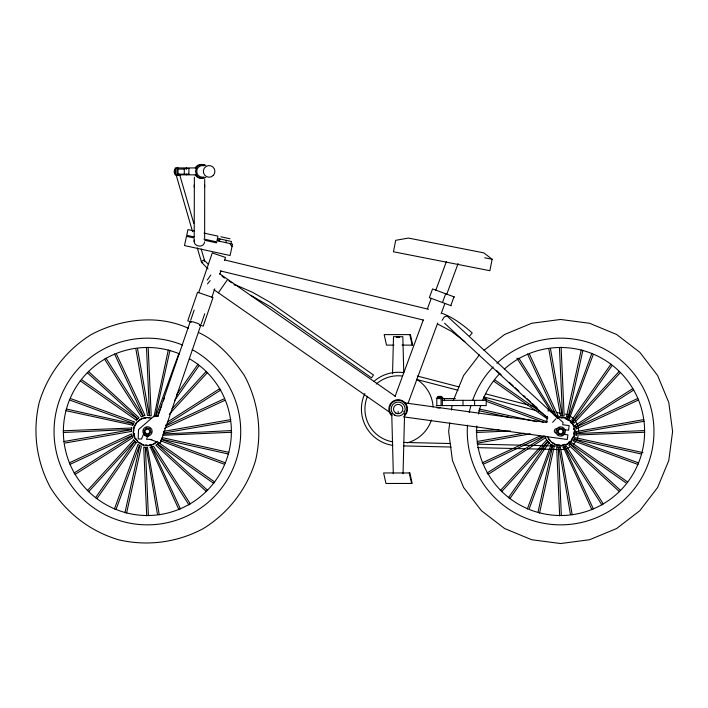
<?xml version="1.0" encoding="UTF-8"?>
<svg xmlns="http://www.w3.org/2000/svg" width="708" height="708" viewBox="0 0 708 708"><rect width="100%" height="100%" fill="white"/><g stroke="black" fill="none" stroke-linecap="round" stroke-linejoin="round"><path stroke-width="1.06" d="M549.399 439.438L548.293 438.517M131.546 430.756L131.502 431.393L65.269 442.996M135.98 424.251L136.52 423.11M392.542 373.797L393.506 336.681L402.834 336.681L403.772 372.709M403.038 473.749L404.587 413.711M571.312 440.004L571.94 438.588M204.701 179.274L204.647 238.162M204.603 241.862C203.789 248.658 192.815 246.685 194.24 240.171M194.373 177.239L194.196 236.932M69.455 399.94L133.644 423.402L134.485 421.906L70.959 398.692M224.002 464.112L160.504 440.783M161.052 439.969L161.318 439.403L225.507 462.864M637.97 464.483L573.445 440.783M573.418 440.889L574.259 439.403L638.448 462.864M163.141 434.446L163.097 435.296L231.755 432.252M70.074 464.351L132.042 435.535L131.582 433.88L69.26 462.873M637.828 398.454L575.861 427.269L576.215 428.694M576.321 428.924L638.643 399.931M230.1 421.446L163.477 433.119L163.521 432.261M576.374 431.526L643.714 419.614M576.383 432.88L576.4 431.411M449.766 422.915L448.633 431.499L452.447 460.501L463.634 487.52L481.431 510.725L504.627 528.531L531.628 539.726L560.612 543.54L589.596 539.726L616.606 528.531L639.802 510.725L657.599 487.52L668.786 460.501L672.6 431.499L668.786 402.507L657.599 375.488L639.802 352.283L616.606 334.477L589.596 323.282L560.612 319.467L531.628 323.282L504.627 334.477L484.006 350.301M451.456 410.021L452.023 405.728M547.408 416.384L546.558 422.49L405.135 402.932M548.107 411.295L548.39 409.251L563.055 422.419L562.736 424.729L569.17 425.614L568.533 430.243L564.329 429.659M133.954 427.915L134.166 428.287M163.203 434.022L231.569 430.57M234.472 285.032L234.472 284.457L234.012 284.784M131.741 428.013L63.145 430.8M492.131 259.252L489.883 270.704L393.453 251.774L395.692 240.322L408.401 238.065L483.812 252.862L492.131 259.252L484.706 257.792M576.1 435.039L644.696 432.252M217.949 240.915L218.445 238.64L231.445 241.472L230.95 243.756M219.365 241.224L219.861 238.941M225.861 242.64L226.365 240.366M124.927 512.804L139.795 445.668L141.352 446.305L126.599 513.061M153.937 416.95L168.3 349.991M155.371 416.322L169.973 350.248M538.107 511.742L552.736 445.668L554.293 446.305L539.54 513.061M582.914 350.248L568.046 417.384L566.489 416.746L581.241 349.991M228.693 454.058L161.583 439.181L162.221 437.624L228.95 452.385M641.634 454.058L574.524 439.181L575.161 437.624L642.97 452.624M572.427 437.889L572.648 437.19M644.51 430.57L576.232 433.597L576.047 435.261M442.093 320.326L444.279 316.989L446.766 315.91M134.786 436.323L134.555 435.73M132.741 425.189L65.95 410.667M80.252 380.807L136.184 420.092L137.387 418.87L82.022 379.992M213.825 483.44L157.583 443.907L158.778 442.712L214.71 481.998M625.872 482.812L570.524 443.907L571.71 442.712L627.651 481.998M198.665 292.652L212.294 252.915L225.533 257.455L224.463 260.597M149.831 439.385L160.397 443.022L200.771 325.317L198.382 323.671L193.098 321.857L190.204 321.689L157.734 416.348L161.831 405.073M190.682 320.281L194.169 310.113M201.249 323.91L204.745 313.741M211.904 297.201L214.781 288.829M219.799 274.191L220.878 271.049M114.413 508.99L138.025 444.403L139.485 445.244L116.032 509.468M155.857 416.525L178.929 353.336M163.327 400.976L164.451 397.896M527.354 508.99L551.169 444.491M529.354 508.424L552.426 445.244L550.957 444.429M568.949 417.915L568.418 417.561L591.87 353.336M569.515 418.233L593.118 354.841M395.055 396.436L423.251 320.06M427.446 308.706L431.252 298.378M435.685 290.59L446.403 261.553M442.465 302.528L445.704 293.767M446.624 294.634L458.111 263.518M407.967 403.551L437.686 323.043M441.119 313.759L444.925 303.431M450.775 305.591L454.005 296.838M132.679 425.428L133.316 423.835L66.207 408.994M205.789 165.389A6.93 6.85 -90 0 0 196.435 167.929L195.514 171.389L196.435 174.849A6.93 6.85 -90 0 0 205.789 177.389M63.782 441.544L131.484 429.685L131.502 431.393M576.418 433.119L644.112 421.26M147.707 436.305L146.485 439.252L151.884 439.473M453.279 400.507L463.634 375.488L479.458 354.858M144.246 432.473L141.512 439.057L138.175 438.925L138.547 429.588L153.893 416.189L157.972 416.357M133.033 424.419L133.316 423.835M161.867 438.641L161.61 439.19M574.808 438.641L574.524 439.217M135.193 425.871L135.511 424.349M156.725 441.411L155.76 442.659L156.026 442.084M569.666 441.411L568.701 442.659L568.966 442.084M87.296 372.691L137.777 418.764M137.741 418.844L139.051 417.8L88.358 371.373M206.55 491.679L155.866 445.226L157.194 444.199L207.603 490.361M619.491 491.679L568.807 445.226L570.135 444.199L620.544 490.361M570.135 444.199L569.675 444.624M573.896 439.934L574.232 439.42M138.812 420.906L139.202 420.145L138.264 421.517M207.285 280.085L210.825 274.996M218.356 292.785L227.693 279.386M95.465 497.777L134.954 441.5L135.591 442.058M96.907 498.662L136.175 442.704L135.75 442.217M176.513 394.834L198.045 364.142M174.425 400.755L198.868 365.912M508.406 497.777L547.921 441.509L549.116 442.704L509.849 498.662M611.809 365.912L572.922 421.295L571.728 420.101L610.986 364.142M133.971 430.933L133.75 429.402M207.488 283.926L210.134 280.625M144.025 418.074L142.91 418.8M464.935 341.787L451.492 331.335L438.102 324.255M469.475 336.273L472.218 332.937C463.271 325.069 453.616 317.68 442.385 313.414M104.563 359.124L141.317 416.764L141.874 416.472M105.926 358.124L142.892 416.092L141.317 416.764M188.974 504.937L152.034 446.943L153.583 446.288L190.337 503.937M555.461 416.295L518.867 358.124M565.966 446.58L566.524 446.288L603.278 503.937M87.323 490.653L133.75 439.942L134.786 441.279L88.642 491.706M172.026 408.764L206.258 371.346M169.274 414.269L207.577 372.399M500.264 490.653L546.691 439.942L547.726 441.279L501.583 491.706M620.518 372.399L574.091 423.11L573.055 421.782L619.199 371.346M555.895 418.809L552.647 422.322M136.98 419.348L137.387 418.87M140.051 420.154L140.326 419.534M136.83 419.508L136.219 420.083M158.291 443.137L158.742 442.721M114.546 353.956L143.352 415.959L144.998 415.499L116.484 354.133M178.929 509.654L150.353 447.155M149.99 447.314L151.609 446.845L180.416 508.848M527.487 353.956L556.293 415.959L557.939 415.499L529.425 354.133M591.87 509.654L563.294 447.155M562.904 447.306L564.55 446.845L593.357 508.848M154.574 443.518L155.362 442.518M563.922 444.881L564.931 444.252M144.476 418.109L145.936 417.516L145.414 417.879M557.417 418.109L558.878 417.516L558.355 417.879M563.426 444.695L562.302 445.022M553.187 443.5L554.709 443.907M74.075 473.068L132.042 436.11L132.697 437.659L75.075 474.431M167.778 421.835L219.825 388.621M165.637 425.207L220.825 389.984M487.015 473.068L544.983 436.11L545.638 437.659L488.016 474.431M633.766 389.984L575.799 426.942L575.144 425.393L632.766 388.621M190.204 321.689L190.771 322.344L190.204 321.689L191.054 321.512M149.361 445.022L150.432 444.58M145.476 445.137L147.016 444.978M559.957 444.978L558.355 445.244L558.913 444.996M140.334 442.907L139.184 442.367M567.568 419.897L568.887 420.481M135.892 349.15L147.485 415.419L149.202 415.401L137.529 348.743M157.424 514.061L146.184 447.359M145.795 447.421L147.468 447.385L159.256 514.734M548.833 349.15L560.426 415.419L562.143 415.401L550.47 348.743M570.365 514.061L558.948 447.368M558.7 447.403L560.409 447.385L572.197 514.734M151.99 444.252L151.229 444.951M165.92 425.88L223.887 398.914M164.362 428.464L224.71 400.392M482.201 462.873L540.567 435.721M484.015 463.89L543.983 435.995M152.618 446.757L152.043 446.96M146.494 347.371L149.547 415.667M146.724 515.866L143.715 447.164L145.388 447.376L148.406 515.681M559.435 347.371L562.488 415.667M561.117 347.185L564.152 415.879L562.462 415.676M559.665 515.866L556.656 447.164L558.329 447.376L561.347 515.681M202.842 262.341L202.435 262.464A2 0.885 -32.5 0 1 201.541 262.376L197.293 247.942M566.489 446.288L564.975 446.943L601.915 504.937M556.922 415.835L556.329 415.959M563.922 446.969L564.515 446.845M148.981 417.809L149.583 417.587L148.353 417.897M136.272 439.677L137.476 440.65M570.303 422.136L571.675 423.119L570.913 422.729M561.71 417.844L562.524 417.587L561.117 417.906M163.459 431.411L230.773 419.614M477.803 441.358L524.009 433.261M477.121 443.19L530.327 433.862M63.331 432.482L131.608 429.455L131.812 427.756M476.086 430.8L498.972 429.783M476.272 432.482L510.406 430.968M145.352 447.385L144.759 447.35M557.585 444.801L556.78 445.031M196.435 167.929L175.212 167.929L175.212 174.849L196.435 174.849M188.965 168.504L184.301 168.504L184.301 174.133M178.009 169.088L184.558 169.088M178.009 174.133L188.965 174.133M393.993 345.123L386.506 345.123L384.179 334.619L410.392 334.619L412.729 345.123L402.038 345.123M438.597 396.392L440.934 396.392M436.261 398.144L443.261 398.144M455.394 398.586L436.809 398.586L436.809 405.587M484.095 398.586L486.21 398.586L486.21 405.587L436.261 405.587M442.367 400.33L486.21 400.33M437.128 407.923L440.128 407.923M403.728 411.375L404.587 411.375M561.072 415.454L560.462 415.428M559.771 447.35L560.382 447.376M146.83 447.35L147.441 447.376M403.693 442.429L450.111 443.509M477.732 444.155L520.831 445.164M523.044 445.217L560.612 446.093A14.585 14.585 0 0 0 562.515 445.96M403.693 445.925L451.217 447.04M477.732 447.66L525.256 448.766M527.46 448.819L559.515 449.562M551.824 442.296L553.258 442.872M568.418 417.561L569.905 418.401M552.426 445.244L551.851 444.978M563.692 434.287L567.896 434.862L567.258 439.491L403.392 416.826M194.656 231.056L187.965 229.596L186.717 235.321L194.213 236.959M204.028 233.1L217.949 236.136L216.958 240.702L232.56 244.101L230.073 255.508L184.487 245.561L186.505 236.313L194.001 237.95M220.887 236.782L230.003 238.773M203.851 239.056L216.701 241.862L216.489 242.853L204.709 240.286M479.148 408.994L536.673 421.72M478.891 410.667L511.176 417.809M225.073 260.031L428.455 309.263M220.188 270.863L423.57 320.096M566.745 419.481L566.046 419.26M141.096 443.571L141.866 443.836M417.304 376.036L459.014 386.913M485.75 393.887L528.531 405.047M530.673 405.604L536.018 407.003M548.85 410.348L554.196 411.737M556.338 412.295L560.612 413.41M416.392 379.408L458.058 390.25M483.697 396.914L536.045 410.525M538.177 411.082L540.319 411.64M554.205 415.251L560.612 416.915A14.585 14.585 0 0 1 563.462 417.198M149.547 415.693L151.211 415.879L148.176 347.185M550.505 440.677L549.178 439.721L549.744 439.951M136.148 442.695L134.963 441.535M190.027 321.627L187.762 320.848L197.567 292.271L213.011 297.572L203.214 326.149L200.948 325.37M483.9 398.692L547.426 421.906M486.538 401.454L543.479 422.269M454.456 297.006L432.57 288.917L429.34 297.67L451.226 305.759M234.472 284.457L252.402 292.227L269.81 302.139L373.497 375.01L371.505 377.842L271.244 307.228L250.853 295.325M188.372 328.255C157.512 314.175 120.829 318.963 91.394 334.477C66.225 350 47.684 374.178 39.214 402.507C32.391 431.278 36.373 461.492 50.401 487.52C65.915 512.689 90.075 531.248 118.404 539.726C147.158 546.549 177.363 542.567 203.373 528.531C228.542 513.008 247.083 488.83 255.553 460.501C262.376 431.73 258.393 401.516 244.366 375.488C232.463 358.009 217.86 341.398 198.373 332.406M567.497 417.101L568.073 417.384M553.284 445.952L552.727 445.695M573.055 421.782L573.48 422.242M229.038 281.041L231.755 282.749M573.949 431.836L574.232 433.508L574.011 432.907M219.648 273.766L395.498 396.427M213.887 289.669L390.692 412.994M494.963 379.992L543.178 413.853M494.095 381.444L547.319 418.826M572.949 421.304L572.462 420.897M221.976 276.111L224.578 278.049M135.609 438.5L135.609 438.801M575.144 425.393L575.436 425.951M135.768 438.633L136.343 439.208M447.04 315.998L557.063 417.508M496.458 370.479L501.273 374.921M509.3 382.32L513.309 386.028M514.911 387.506L518.929 391.205M523.743 395.648L525.345 397.126M526.947 398.613L530.965 402.312M532.566 403.79L537.381 408.233M544.602 414.897L547.815 417.862M444.562 323.237L547.505 418.207M547.7 441.261L547.302 440.81M134.759 441.261L134.361 440.81M201.417 262.208L201.497 261.703A1.62 0.717 -32.5 0 1 202.32 260.836L203.532 260.287A2 0.885 -32.5 0 1 204.426 260.376L208.143 264.137M201.541 262.376L208.055 268.96M548.319 441.987L547.904 441.535M548.691 442.217L549.107 442.668M575.861 427.269L576.073 427.862M134.21 435.199L134.131 435.491M134.219 440.642L133.732 439.96M204.426 260.376L204.47 261.048A1.62 0.717 -32.5 0 1 204.276 261.341M573.71 428.402L574.303 429.862L573.94 429.34M134.193 434.402L133.6 432.942L134.06 433.668M229.852 243.517L232.012 246.649M516.911 358.195L551.293 412.118M545.611 437.641L545.346 437.101M132.405 437.101L132.697 437.659M179.531 174.203L193.771 223.347M201.196 248.977L204.55 260.544M176.195 175.115L192.576 231.684M573.816 433.818L573.896 434.323M409.835 334.619L412.171 345.123M409.277 472.953L411.614 483.458M391.754 413.711L393.312 473.749M474.599 400.33L474.599 405.587M462.988 400.33L462.988 405.587M444.429 398.586L444.429 400.684M442.367 398.586L442.367 405.587M441.881 398.144L441.881 396.834L437.65 396.834L437.65 398.144M441.668 396.834L441.668 398.144M441.066 398.586L441.066 405.587M439.978 396.834L439.978 398.144M437.854 396.834L437.854 398.144M398.17 411.375L398.17 413.711M194.196 238.808L194.196 241.543M188.886 168.504L188.886 174.133M186.372 167.929L186.372 169.088M186.372 174.133L186.372 174.849M186.027 168.504L186.027 169.088M178.009 167.929L178.009 174.849M176.903 167.929L176.903 174.849M180.46 174.787A3.567 3.531 -90 0 1 176.929 174.787M175.283 172.628A3.567 3.531 -90 0 1 175.283 170.778M179.443 174.787A3.567 3.531 -90 0 1 175.92 174.787M175.186 174.221A3.567 3.531 -90 0 1 175.186 169.177M154.256 443.827A14.001 14.001 0 0 1 150.884 445.226M149.99 445.438A14.001 14.001 0 0 1 147.255 445.704M143.636 445.226A14.001 14.001 0 0 1 141.06 444.261M138.733 442.819A14.001 14.001 0 0 1 137.361 441.606M135.131 438.703A14.001 14.001 0 0 1 133.254 431.703M133.732 428.083A14.001 14.001 0 0 1 134.706 425.508M136.148 423.18A14.001 14.001 0 0 1 137.361 421.8M140.264 419.579A14.001 14.001 0 0 1 142.759 418.446M145.432 417.826A14.001 14.001 0 0 1 147.255 417.702M202.931 164.698A6.921 6.85 -90 0 1 204.585 165.389M202.931 178.071A6.921 6.85 -90 0 1 195.222 174.841M195.222 167.929A6.921 6.85 -90 0 1 201.161 164.46M392.843 445.403A36.754 36.754 0 0 1 364.877 393.498M373.744 381.585A36.754 36.754 0 0 1 403.498 372.665M575.073 429.597A14.585 14.585 0 0 1 574.914 434.349M574.701 435.278A14.585 14.585 0 0 1 573.692 437.96M572.179 440.385A14.585 14.585 0 0 1 568.71 443.633M567.905 444.137A14.585 14.585 0 0 1 565.294 445.314M564.391 417.419A14.585 14.585 0 0 1 567.905 418.87M568.71 419.375A14.585 14.585 0 0 1 574.427 426.818M392.754 441.845A33.249 33.249 0 0 1 367.461 396.312M376.249 384.046A33.249 33.249 0 0 1 402.507 376.063M578.082 436.181A18.089 18.089 0 0 1 576.268 440.544M575.781 441.349A18.089 18.089 0 0 1 573.4 444.288M569.657 447.164A18.089 18.089 0 0 1 560.612 449.589M565.294 414.038A18.089 18.089 0 0 1 569.657 415.844M570.453 416.331A18.089 18.089 0 0 1 573.4 418.711M574.046 419.401A18.089 18.089 0 0 1 578.693 431.499M391.984 415.224A8.753 8.753 0 0 1 391.984 402.852A8.753 8.753 0 0 1 404.356 402.852A8.753 8.753 0 0 1 404.356 415.224M157.282 441.403A14.001 14.001 0 0 1 133.856 435.128A14.001 14.001 0 0 1 151.008 417.977M192.204 349.628A93.341 93.341 0 0 1 198.877 509.353A93.341 93.341 0 0 1 54.498 440.712A93.341 93.341 0 0 1 182.593 345.061M189.372 358.744A84.004 84.004 0 0 1 192.532 502.344A84.004 84.004 0 0 1 63.693 438.836A84.004 84.004 0 0 1 179.522 353.885M148.591 436.013A4.664 4.664 0 0 1 144.087 434.8M552.452 445.651A16.337 16.337 0 0 1 545.151 436.748M391.577 415.64A9.337 9.337 0 0 1 391.568 402.436A9.337 9.337 0 0 1 404.772 402.436A9.337 9.337 0 0 1 404.772 415.64M556.338 433.269A2.336 2.336 0 0 1 554.346 430.632A2.336 2.336 0 0 1 556.975 428.641M431.393 420.039A35.002 35.002 0 0 1 407.224 442.845M416.534 379.24A35.002 35.002 0 0 1 433.11 407.012M396.71 337.344A2.92 2.912 0 0 1 399.631 337.344M396.71 337.468A2.92 2.912 0 0 1 399.631 337.468M556.992 417.977A14.001 14.001 0 0 1 573.967 427.296A14.001 14.001 0 0 1 565.409 444.659A14.001 14.001 0 0 1 547.682 436.863M496.901 363.284A93.341 93.341 0 0 1 643.492 388.55A93.341 93.341 0 0 1 579.622 522.893A93.341 93.341 0 0 1 467.492 425.154M469.236 412.481A93.341 93.341 0 0 1 471.024 405.303M472.661 400.25A93.341 93.341 0 0 1 493.157 366.992M504.397 369.08A84.004 84.004 0 0 1 635.625 393.683A84.004 84.004 0 0 1 577.383 513.822A84.004 84.004 0 0 1 476.785 426.03M478.449 414.003A84.004 84.004 0 0 1 480.714 405.56M482.59 400.365A84.004 84.004 0 0 1 499.706 373.647M204.488 184.779A5.248 5.248 0 0 1 204.488 187.496M194.346 187.496A5.248 5.248 0 0 1 194.346 184.779M204.001 177.027A5.832 5.77 -90 0 1 196.736 171.389A5.832 5.77 -90 0 1 204.001 165.752M146.335 427.968L143.963 430.703L145.14 434.128L148.698 434.818L151.07 432.075L149.884 428.65L146.335 427.968M559.435 428.075L557.063 430.818L558.24 434.243L561.798 434.924L564.17 432.19L562.993 428.765L559.435 428.075M200.771 325.317L199.922 325.494L200.771 325.317M409.835 472.953L383.621 472.953L385.949 483.458L412.162 483.458L409.835 472.953M395.834 413.083A4.664 4.664 0 0 0 402.834 409.038A4.664 4.664 0 0 0 395.834 404.994A4.664 4.664 0 0 0 395.834 413.083M394.675 415.1A7 7 0 0 0 405.171 409.038A7 7 0 0 0 394.675 402.976A7 7 0 0 0 394.675 415.1M145.184 435.429A4.664 4.664 0 0 0 152.185 431.393A4.664 4.664 0 0 0 145.184 427.349A4.664 4.664 0 0 0 145.184 435.429M558.285 435.544A4.664 4.664 0 0 0 565.285 431.499A4.664 4.664 0 0 0 558.285 427.464A4.664 4.664 0 0 0 558.285 435.544M146.22 433.526A2.336 2.336 0 0 0 149.715 431.499A2.336 2.336 0 0 0 146.22 429.482A2.336 2.336 0 0 0 146.22 433.526M559.453 433.526A2.336 2.336 0 0 0 562.949 431.499A2.336 2.336 0 0 0 559.453 429.482A2.336 2.336 0 0 0 559.453 433.526M213.205 175.513A5.832 5.77 -90 0 0 210.612 165.752A5.832 5.77 -90 0 0 203.55 172.902A5.832 5.77 -90 0 0 213.205 175.513"/></g></svg>
